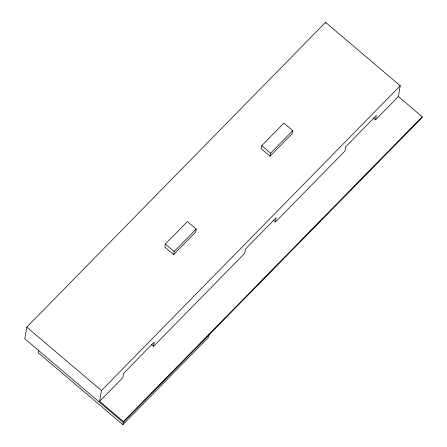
<?xml version="1.0" encoding="UTF-8"?>
<svg xmlns="http://www.w3.org/2000/svg" width="447" height="447" viewBox="0 0 447 447"><rect width="100%" height="100%" fill="white"/><g stroke="black" fill="none" stroke-linecap="round" stroke-linejoin="round"><path stroke-width="0.67" d="M26.764 327.143L24.797 338.781L123.249 422.404L422.052 117.611L422.203 116.74L398.406 96.524L400.227 85.763L325.567 22.35L26.764 327.143L101.424 390.555L99.603 401.322L123.4 421.532L122.864 424.65L38.207 352.744L38.671 350.029M165.317 244.051L164.803 247.102L173.632 254.6L195.702 232.088L196.222 229.032L187.394 221.533L165.317 244.051L174.151 251.549L173.632 254.6M151.432 344.531L153.528 346.313L154.243 342.095L123.584 373.368L122.869 377.586L99.603 401.322M209.112 334.423L208.654 337.139L122.864 424.65M261.786 145.649L261.266 148.706L270.094 156.204L292.165 133.692L292.684 130.636L283.856 123.137L261.786 145.649L270.614 153.148L270.094 156.204M273.279 220.242L275.374 222.025L276.09 217.806L245.431 249.08L244.721 253.298L153.528 346.313M325.422 23.222L325.567 22.35M373.524 117.986L375.62 119.768L376.335 115.549L345.676 146.823L344.967 151.041L275.374 222.025M174.151 251.549L196.222 229.032M270.614 153.148L292.684 130.636M101.424 390.555L400.227 85.763M375.62 119.768L398.406 96.524M123.4 421.532L422.203 116.74"/></g></svg>
